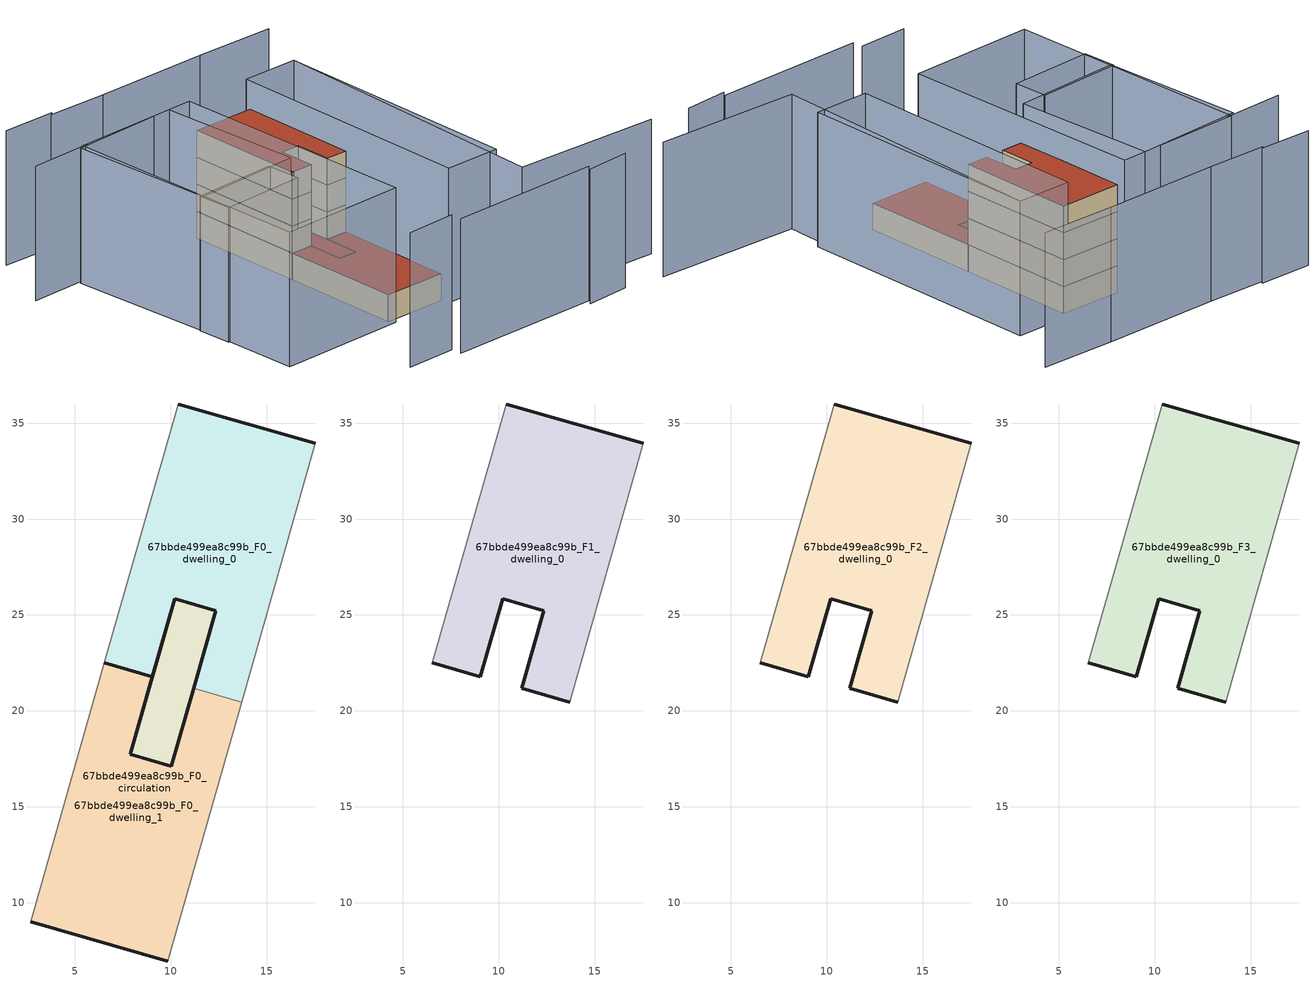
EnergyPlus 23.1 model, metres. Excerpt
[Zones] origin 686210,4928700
67bbde499ea8c99b_F0_dwelling_0
 floor ground (EU_floor_Construction): 17.54,33.96 13.7,20.46 11.19,21.17 12.34,25.22 10.19,25.83 9.24,22.5 9.04,21.78 6.53,22.5 10.38,36 z0; 12.34,25.22 11.19,21.17 10.04,17.12 7.89,17.74 9.24,22.5 10.19,25.83 z0
 wall outside (EU_wall_Construction): 17.54,33.96 10.38,36 / 6.53,22.5 9.04,21.78 10.19,25.83 12.34,25.22 11.19,21.17 z0:3
 wall adiabatic (EU_wall_Construction): 13.7,20.46 17.54,33.96 / 10.38,36 6.53,22.5 z0:3
 wall to 67bbde499ea8c99b_F0_dwelling_1 (EU_wall_Construction): 11.19,21.17 13.7,20.46 z0:3
 roof outside (EU_floor_Construction): 10.04,17.12 11.19,21.17 12.34,25.22 10.19,25.83 9.24,22.5 7.89,17.74 z3
67bbde499ea8c99b_F0_dwelling_1
 floor ground (EU_floor_Construction): 13.7,20.46 9.85,6.96 2.69,9 6.53,22.5 9.04,21.78 8.66,20.46 7.89,17.74 10.04,17.12 11.19,21.17 z0; 12.34,25.22 11.19,21.17 10.04,17.12 7.89,17.74 8.66,20.46 10.19,25.83 z0
 wall outside (EU_wall_Construction): 11.19,21.17 10.04,17.12 7.89,17.74 9.04,21.78 6.53,22.5 / 2.69,9 9.85,6.96 z0:3
 wall adiabatic (EU_wall_Construction): 9.85,6.96 13.7,20.46 / 6.53,22.5 2.69,9 z0:3
 roof outside (EU_roof_Construction): 10.04,17.12 11.19,21.17 12.34,25.22 10.19,25.83 8.66,20.46 7.89,17.74 z3; 9.85,6.96 13.7,20.46 11.19,21.17 10.04,17.12 7.89,17.74 8.66,20.46 9.04,21.78 6.53,22.5 2.69,9 z3
67bbde499ea8c99b_F0_circulation
 floor ground (EU_floor_Construction): 12.34,25.22 11.19,21.17 10.04,17.12 7.89,17.74 8.66,20.46 9.04,21.78 9.24,22.5 10.19,25.83 z0; 17.54,33.96 13.7,20.46 11.19,21.17 12.34,25.22 10.19,25.83 9.24,22.5 9.04,21.78 6.53,22.5 10.38,36 z0; 13.7,20.46 9.85,6.96 2.69,9 6.53,22.5 9.04,21.78 8.71,20.63 8.66,20.46 7.89,17.74 10.04,17.12 11.19,21.17 z0
 wall outside (EU_wall_Construction): 7.89,17.74 10.04,17.12 11.19,21.17 12.34,25.22 10.19,25.83 7.89,17.74 z0:3
 roof outside (EU_roof_Construction): 13.7,20.46 17.54,33.96 10.38,36 6.53,22.5 9.04,21.78 9.24,22.5 10.19,25.83 12.34,25.22 11.19,21.17 z3; 10.04,17.12 11.19,21.17 12.34,25.22 10.19,25.83 9.24,22.5 9.04,21.78 8.66,20.46 7.89,17.74 z3; 9.85,6.96 13.7,20.46 11.19,21.17 10.04,17.12 7.89,17.74 8.66,20.46 8.71,20.63 9.04,21.78 6.53,22.5 2.69,9 z3
67bbde499ea8c99b_F1_dwelling_0
 floor to 67bbde499ea8c99b_F0_dwelling_0 (EU_floor_Construction): 17.54,33.96 13.7,20.46 11.19,21.17 12.34,25.22 10.19,25.83 9.38,22.98 9.04,21.78 6.53,22.5 10.38,36 z3
 wall outside (EU_wall_Construction): 17.54,33.96 10.38,36 / 6.53,22.5 9.04,21.78 10.19,25.83 12.34,25.22 11.19,21.17 13.7,20.46 z3:6
 wall adiabatic (EU_wall_Construction): 13.7,20.46 17.54,33.96 / 10.38,36 6.53,22.5 z3:6
67bbde499ea8c99b_F2_dwelling_0
 floor to 67bbde499ea8c99b_F1_dwelling_0 (EU_floor_Construction): 17.54,33.96 13.7,20.46 11.19,21.17 12.34,25.22 10.19,25.83 9.04,21.78 6.53,22.5 10.38,36 z6
 wall outside (EU_wall_Construction): 17.54,33.96 10.38,36 / 6.53,22.5 9.04,21.78 10.19,25.83 12.34,25.22 11.19,21.17 13.7,20.46 z6:9
 wall adiabatic (EU_wall_Construction): 13.7,20.46 17.54,33.96 / 10.38,36 6.53,22.5 z6:9
67bbde499ea8c99b_F3_dwelling_0
 floor to 67bbde499ea8c99b_F2_dwelling_0 (EU_floor_Construction): 17.54,33.96 13.7,20.46 11.19,21.17 12.34,25.22 10.19,25.83 9.04,21.78 6.53,22.5 10.38,36 z9
 wall outside (EU_wall_Construction): 17.54,33.96 10.38,36 / 6.53,22.5 9.04,21.78 10.19,25.83 12.34,25.22 11.19,21.17 13.7,20.46 z9:12
 wall adiabatic (EU_wall_Construction): 13.7,20.46 17.54,33.96 / 10.38,36 6.53,22.5 z9:12
 roof outside (EU_roof_Construction): 13.7,20.46 17.54,33.96 10.38,36 6.53,22.5 9.04,21.78 10.19,25.83 12.34,25.22 11.19,21.17 z12
shading: 30.45,-5.56 13.8,-0.23 / 13.8,-0.23 24.38,32.83 / 29.71,38.92 20.62,41.63 / 21,41.54 7.4,45.24 / 16.83,-6.44 21.98,-7.51 / -5.7,1.48 0.15,0.04 / -0.19,-1.21 17.36,-5.96 / -11.01,42.32 -3.76,40.53 / 7.4,45.24 0.52,47.28 / 0.94,47.5 -5.14,49.29 / 9.77,6.04 17.96,34.67 / 17.96,34.67 24.38,32.83 / 24.38,32.83 16.19,4.21 / 16.19,4.21 9.77,6.04 / 0.96,21.99 0.03,18.07 / 0.03,18.07 -9.74,20.4 / -9.74,20.4 -8.81,24.32 / -8.81,24.32 0.96,21.99 / 10.42,36.92 2.95,8.26 / 2.95,8.26 -11.75,12.09 / -11.75,12.09 -4.28,40.75 / -4.28,40.75 10.42,36.92 / -5,40.58 7.65,37.72 / 7.65,37.72 3.9,21.13 / 3.9,21.13 -8.75,23.99 / -8.75,23.99 -5,40.58 z0:15
[Building]
EU S2 Campaign: North Axis=0; Terrain=City; Solar Distribution=FullExterior
[Site:Location]
Bologna: Latitude=44.5; Longitude=11.25; Time Zone=1; Elevation=37
[SizingPeriod:WeatherFileDays]
AnnualSizingPeriod: Begin Month=1; Begin Day of Month=1; End Month=12; End Day of Month=31; Day of Week for Start Day=Monday; Use Weather File Daylight Saving Period=No; Use Weather File Rain and Snow Indicators=No
[MATERIAL]
EU_InternalMass_Material: Roughness=MediumRough; Thickness=0.1; Conductivity=1; Density=1800; Specific Heat=900; Thermal Absorptance=0.9; Solar Absorptance=0.7; Visible Absorptance=0.7
[MATERIAL:NOMASS] Roughness=MediumRough; Thermal Absorptance=0.9; Solar Absorptance=0.7; Visible Absorptance=0.7
Name | Thermal Resistance
EU_wall_NoMass | 0.937881
EU_roof_NoMass | 0.548572
EU_floor_NoMass | 0.71348
[CONSTRUCTION]
EU_wall_Construction: EU_wall_NoMass
EU_roof_Construction: EU_roof_NoMass
EU_floor_Construction: EU_floor_NoMass
EU_InternalMass_Construction: EU_InternalMass_Material
[ZONE] Type=1; Multiplier=1; Ceiling Height=autocalculate; Floor Area=autocalculate; Part of Total Floor Area=Yes
Name | Volume
67bbde499ea8c99b_F0_dwelling_0 | 341.721
67bbde499ea8c99b_F1_dwelling_0 | 285.289
67bbde499ea8c99b_F2_dwelling_0; 67bbde499ea8c99b_F3_dwelling_0 | 285.29
67bbde499ea8c99b_F0_dwelling_1 | 341.72
67bbde499ea8c99b_F0_circulation | 627.01
[INTERNALMASS] Construction=EU_InternalMass_Construction
Name | Zone or ZoneList | Surface Area
67bbde499ea8c99b_F0_dwelling_0_EU_InternalMass | 67bbde499ea8c99b_F0_dwelling_0 | 95.0965
67bbde499ea8c99b_F0_dwelling_1_EU_InternalMass | 67bbde499ea8c99b_F0_dwelling_1 | 95.0965
67bbde499ea8c99b_F1_dwelling_0_EU_InternalMass | 67bbde499ea8c99b_F1_dwelling_0 | 209.003
67bbde499ea8c99b_F2_dwelling_0_EU_InternalMass | 67bbde499ea8c99b_F2_dwelling_0 | 209.003
67bbde499ea8c99b_F3_dwelling_0_EU_InternalMass | 67bbde499ea8c99b_F3_dwelling_0 | 209.003
[OTHEREQUIPMENT] Fuel Type=Electricity; Design Level Calculation Method=Watts/Area; Power per Zone Floor Area=1; Fraction Latent=0; Fraction Radiant=0; Fraction Lost=0; Carbon Dioxide Generation Rate=0; EndUse Subcategory=EU_Step8_InternalGains
Name | Zone or ZoneList or Space or SpaceList | Schedule
EU_Step8_InternalGain_67bbde499ea8c99b_F0_dwelling_0_f000 | 67bbde499ea8c99b_F0_dwelling_0 | EU_Step8_GainSchedule_67bbde499ea8c99b_F0_dwelling_0_f000
EU_Step8_InternalGain_67bbde499ea8c99b_F0_dwelling_1_f000 | 67bbde499ea8c99b_F0_dwelling_1 | EU_Step8_GainSchedule_67bbde499ea8c99b_F0_dwelling_1_f000
EU_Step8_InternalGain_67bbde499ea8c99b_F1_dwelling_0_f000 | 67bbde499ea8c99b_F1_dwelling_0 | EU_Step8_GainSchedule_67bbde499ea8c99b_F1_dwelling_0_f000
EU_Step8_InternalGain_67bbde499ea8c99b_F2_dwelling_0_f000 | 67bbde499ea8c99b_F2_dwelling_0 | EU_Step8_GainSchedule_67bbde499ea8c99b_F2_dwelling_0_f000
EU_Step8_InternalGain_67bbde499ea8c99b_F3_dwelling_0_f000 | 67bbde499ea8c99b_F3_dwelling_0 | EU_Step8_GainSchedule_67bbde499ea8c99b_F3_dwelling_0_f000
[ZONEINFILTRATION:DESIGNFLOWRATE]
EU_Circulation_Infiltration_67bbde499ea8c99b_F0_circulation: Zone or ZoneList or Space or SpaceList=67bbde499ea8c99b_F0_circulation; Schedule=EU_AlwaysOn; Design Flow Rate Calculation Method=Flow/Area; Flow Rate per Floor Area=0.0005; Constant Term Coefficient=1; Temperature Term Coefficient=0; Velocity Term Coefficient=0; Velocity Squared Term Coefficient=0
[ZONEVENTILATION:DESIGNFLOWRATE] Schedule=EU_AlwaysOn; Design Flow Rate Calculation Method=AirChanges/Hour; Air Changes per Hour=0.687892; Ventilation Type=Natural; Fan Pressure Rise=0; Fan Total Efficiency=1; Constant Term Coefficient=1; Temperature Term Coefficient=0; Velocity Term Coefficient=0; Velocity Squared Term Coefficient=0; Minimum Indoor Temperature=-100; Maximum Indoor Temperature=100; Delta Temperature=-100; Minimum Outdoor Temperature=-100; Maximum Outdoor Temperature=100; Maximum Wind Speed=40
Name | Zone or ZoneList or Space or SpaceList
EU_ConstantAir_67bbde499ea8c99b_F0_dwelling_0 | 67bbde499ea8c99b_F0_dwelling_0
EU_ConstantAir_67bbde499ea8c99b_F0_dwelling_1 | 67bbde499ea8c99b_F0_dwelling_1
EU_ConstantAir_67bbde499ea8c99b_F1_dwelling_0 | 67bbde499ea8c99b_F1_dwelling_0
EU_ConstantAir_67bbde499ea8c99b_F2_dwelling_0 | 67bbde499ea8c99b_F2_dwelling_0
EU_ConstantAir_67bbde499ea8c99b_F3_dwelling_0 | 67bbde499ea8c99b_F3_dwelling_0
[HVACTEMPLATE:THERMOSTAT] Constant Heating Setpoint=20; Constant Cooling Setpoint=50
EU_HeatOnly_67bbde499ea8c99b_F0_dwelling_0; EU_HeatOnly_67bbde499ea8c99b_F0_dwelling_1; EU_HeatOnly_67bbde499ea8c99b_F1_dwelling_0; EU_HeatOnly_67bbde499ea8c99b_F2_dwelling_0; EU_HeatOnly_67bbde499ea8c99b_F3_dwelling_0
[HVACTEMPLATE:ZONE:IDEALLOADSAIRSYSTEM] System Availability Schedule=EU_AlwaysOn; Maximum Heating Supply Air Temperature=50; Minimum Cooling Supply Air Temperature=13; Maximum Heating Supply Air Humidity Ratio=0.0156; Minimum Cooling Supply Air Humidity Ratio=0.0077; Heating Limit=NoLimit; Cooling Limit=NoLimit; Heating Availability Schedule=EU_AlwaysOn; Cooling Availability Schedule=EU_CoolingOff; Dehumidification Control Type=ConstantSensibleHeatRatio; Cooling Sensible Heat Ratio=0.7; Dehumidification Setpoint=60; Humidification Control Type=None; Humidification Setpoint=30; Outdoor Air Method=None; Outdoor Air Flow Rate per Person=0.00944; Outdoor Air Flow Rate per Zone Floor Area=0; Outdoor Air Flow Rate per Zone=0; Demand Controlled Ventilation Type=None; Outdoor Air Economizer Type=NoEconomizer; Heat Recovery Type=None; Sensible Heat Recovery Effectiveness=0.7; Latent Heat Recovery Effectiveness=0.65
Name | Template Thermostat
67bbde499ea8c99b_F0_dwelling_0 | EU_HeatOnly_67bbde499ea8c99b_F0_dwelling_0
67bbde499ea8c99b_F0_dwelling_1 | EU_HeatOnly_67bbde499ea8c99b_F0_dwelling_1
67bbde499ea8c99b_F1_dwelling_0 | EU_HeatOnly_67bbde499ea8c99b_F1_dwelling_0
67bbde499ea8c99b_F2_dwelling_0 | EU_HeatOnly_67bbde499ea8c99b_F2_dwelling_0
67bbde499ea8c99b_F3_dwelling_0 | EU_HeatOnly_67bbde499ea8c99b_F3_dwelling_0
[SIZING:ZONE] Zone Cooling Design Supply Air Temperature Input Method=SupplyAirTemperature; Zone Cooling Design Supply Air Temperature=13; Zone Heating Design Supply Air Temperature Input Method=SupplyAirTemperature; Zone Heating Design Supply Air Temperature=50; Zone Cooling Design Supply Air Humidity Ratio=0.008; Zone Heating Design Supply Air Humidity Ratio=0.008; Cooling Design Air Flow Method=DesignDay; Cooling Design Air Flow Rate=0; Cooling Minimum Air Flow per Zone Floor Area=0.000762; Cooling Minimum Air Flow=0; Cooling Minimum Air Flow Fraction=0.2; Heating Design Air Flow Method=DesignDay; Heating Design Air Flow Rate=0; Heating Maximum Air Flow per Zone Floor Area=0.002032; Heating Maximum Air Flow=0.141576; Heating Maximum Air Flow Fraction=0.3; Account for Dedicated Outdoor Air System=No; Dedicated Outdoor Air System Control Strategy=NeutralSupplyAir; Dedicated Outdoor Air Low Setpoint Temperature for Design=autosize; Dedicated Outdoor Air High Setpoint Temperature for Design=autosize; Zone Load Sizing Method=Sensible Load Only No Latent Load; Zone Latent Cooling Design Supply Air Humidity Ratio Input Method=HumidityRatioDifference; Zone Cooling Design Supply Air Humidity Ratio Difference=0.005; Zone Latent Heating Design Supply Air Humidity Ratio Input Method=HumidityRatioDifference; Zone Humidification Design Supply Air Humidity Ratio Difference=0.005
67bbde499ea8c99b_F0_dwelling_0; 67bbde499ea8c99b_F0_dwelling_1; 67bbde499ea8c99b_F1_dwelling_0; 67bbde499ea8c99b_F2_dwelling_0; 67bbde499ea8c99b_F3_dwelling_0
[SCHEDULE:CONSTANT]
Name | Hourly Value
EU_AlwaysOn | 1
EU_CoolingOff | 0
[SCHEDULE:FILE] Column Number=1; Rows to Skip at Top=0; Number of Hours of Data=8760; Column Separator=Comma; Interpolate to Timestep=No; Minutes per Item=60; Adjust Schedule for Daylight Savings=Yes
Name | File
EU_Step8_GainSchedule_67bbde499ea8c99b_F0_dwelling_0_f000 | ../../schedules/67bbde499ea8c99b/67bbde499ea8c99b_F0_dwelling_0_f000_gain.csv
EU_Step8_GainSchedule_67bbde499ea8c99b_F0_dwelling_1_f000 | ../../schedules/67bbde499ea8c99b/67bbde499ea8c99b_F0_dwelling_1_f000_gain.csv
EU_Step8_GainSchedule_67bbde499ea8c99b_F1_dwelling_0_f000 | ../../schedules/67bbde499ea8c99b/67bbde499ea8c99b_F1_dwelling_0_f000_gain.csv
EU_Step8_GainSchedule_67bbde499ea8c99b_F2_dwelling_0_f000 | ../../schedules/67bbde499ea8c99b/67bbde499ea8c99b_F2_dwelling_0_f000_gain.csv
EU_Step8_GainSchedule_67bbde499ea8c99b_F3_dwelling_0_f000 | ../../schedules/67bbde499ea8c99b/67bbde499ea8c99b_F3_dwelling_0_f000_gain.csv
